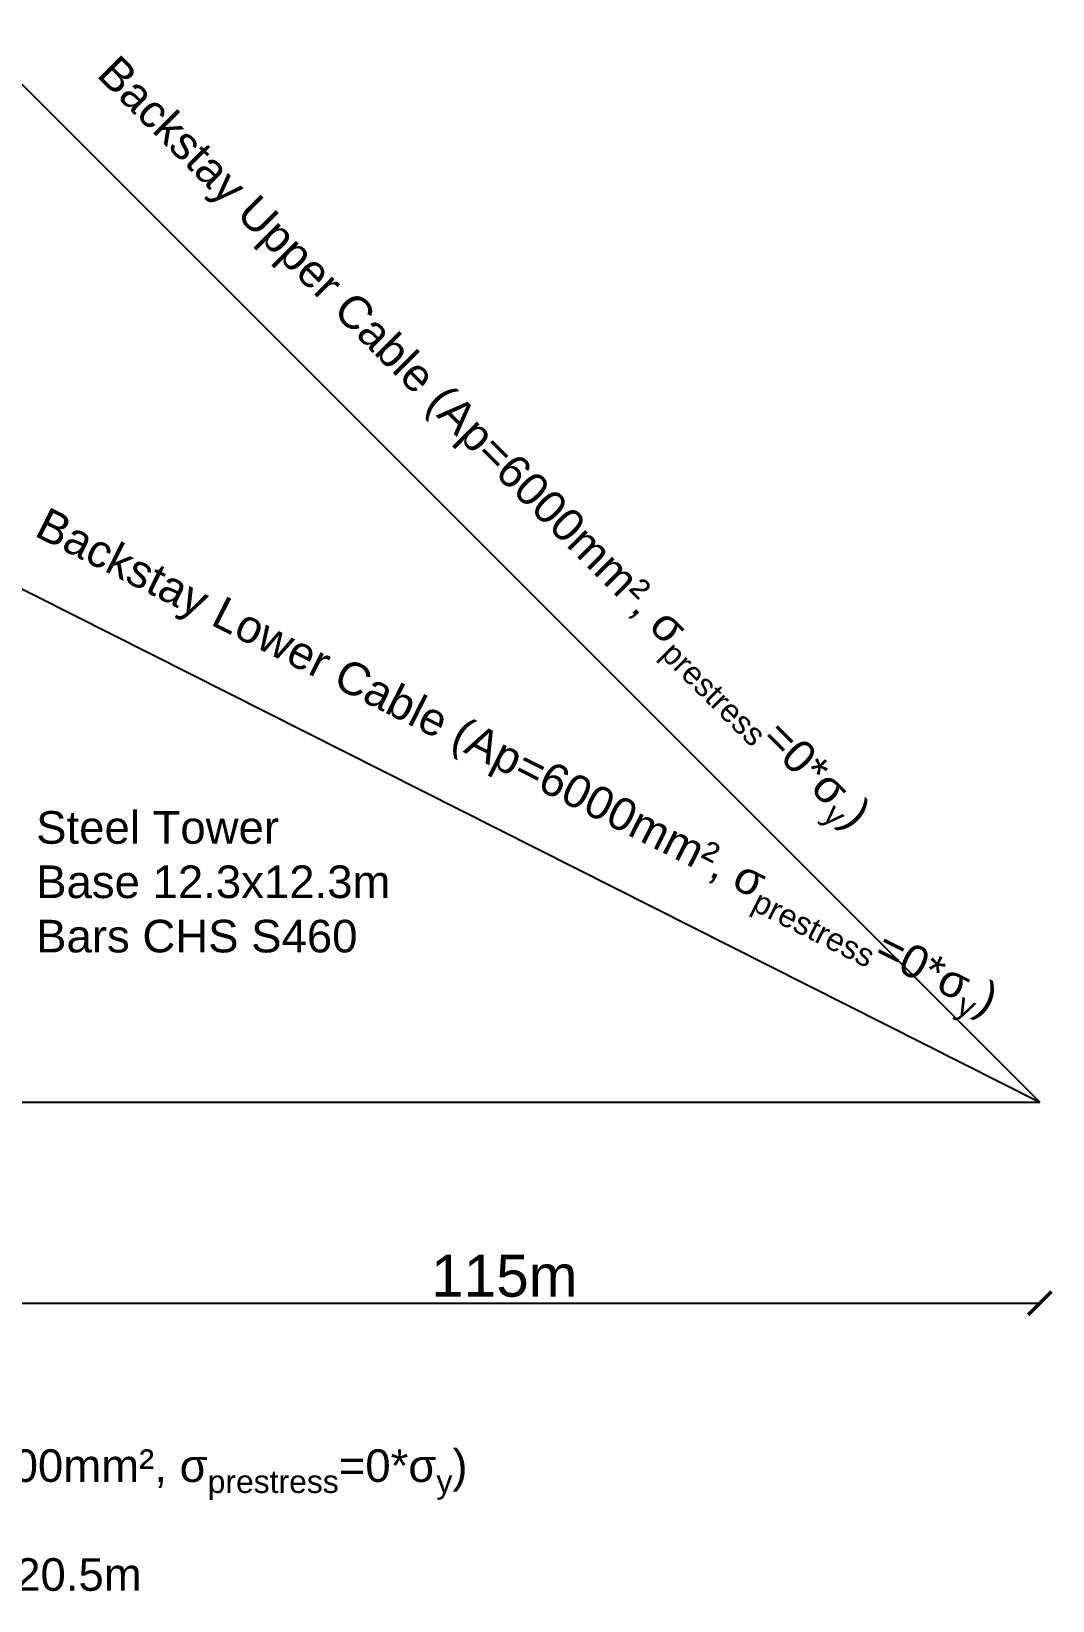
# Model space of a CAD drawing. Header units: millimetres. Extents: x 674 to 5889, y -153 to 3954.
# Drawn here: x 2102.8 to 2212.5, y 1608 to 1776.5 of the extents above; entities that cross this region are included whole.
import ezdxf

# ---------------------------------------------------------------- set-up
doc = ezdxf.new("R2010")
doc.units = ezdxf.units.MM
doc.layers.add('Dimensions', color=7, linetype='Continuous')
doc.layers.add('Ropes', color=3, linetype='Continuous')
doc.styles.get("Standard").update_dxf_attribs({"font": 'arial.ttf'})
doc.dimstyles.new('ISO-25', dxfattribs={"dimtxt": 2.5, "dimasz": 2.5, "dimexe": 1.25, "dimexo": 0.625, "dimtad": 1, "dimtxsty": 'Standard', "dimcen": 2.5, "dimadec": 0, "dimazin": 0, "dimtfac": 1, "dimtmove": 0, "dimatfit": 3, "dimfxl": 1, "dimarcsym": 0})

# ---------------------------------------------------------------- blocks, each defined once
blk = doc.blocks.new('_ArchTick')
at = {"color": 0, "linetype": 'ByBlock', "const_width": 0.15}
blk.add_lwpolyline([(-0.5, -0.5), (0.5, 0.5)], dxfattribs=at)
blk = doc.blocks.new('*D9')
at = {"layer": 'Defpoints', "color": 0, "transparency": 16777216}
for p in [(2096.07, 1661.5), (2211.07, 1661.5), (2211.07, 1639.91)]:
    blk.add_point(p, dxfattribs=at)
at = {"layer": 'Dimensions', "color": 0, "lineweight": -2, "transparency": 16777216}
blk.add_line((2096.07, 1639.91), (2211.07, 1639.91), dxfattribs=at)
at = {"layer": 'Dimensions', "color": 0, "lineweight": -2, "transparency": 16777216, "xscale": 2.5, "yscale": 2.5, "zscale": 2.5, "rotation": 180}
blk.add_blockref('_ArchTick', (2096.07, 1639.91), dxfattribs=at)
at = {"layer": 'Dimensions', "color": 0, "lineweight": -2, "transparency": 16777216, "xscale": 2.5, "yscale": 2.5, "zscale": 2.5}
blk.add_blockref('_ArchTick', (2211.07, 1639.91), dxfattribs=at)
at = {"layer": 'Dimensions', "color": 0, "transparency": 16777216, "insert": (2153.57, 1642.83), "char_height": 4.5, "attachment_point": 5}
blk.add_mtext('115m', dxfattribs=at)

msp = doc.modelspace()

# ---------------------------------------------------------------- linework, layer by layer
msp.add_line((1741.072, 1661.501), (2211.072, 1661.501))
at = {"layer": 'Ropes'}
for p in [(2096.072, 1776.501), (2096.072, 1719.494)]:
    msp.add_line(p, (2211.072, 1661.501), dxfattribs=at)

# ---------------------------------------------------------------- texts
at = {"layer": 'Dimensions', "char_height": 3.5, "attachment_point": 1}
for s, insert, rotation in [('\\A1;Backstay Upper Cable (Ap=6000mm², {\\fArial|b0|i0|c161|p34;σ\\fArial|b0|i0|c0|p34;\\H0.7x;\\S^ prestress;}=0*{\\fArial|b0|i0|c161|p34;σ\\fArial|b0|i0|c0|p34;\\H0.7x;\\S^ y;})', (2112.142, 1774.212), 315), ('\\A1;Backstay Lower Cable (Ap=6000mm², {\\fArial|b0|i0|c161|p34;σ\\fArial|b0|i0|c0|p34;\\H0.7x;\\S^ prestress;}=0*{\\fArial|b0|i0|c161|p34;σ\\fArial|b0|i0|c0|p34;\\H0.7x;\\S^ y;})', (2104.549, 1725.51), 333.23876)]:
    msp.add_mtext_dynamic_manual_height_columns(s, width=128.78186, gutter_width=12.5, heights=[0], dxfattribs=dict(at, insert=insert, rotation=rotation))
for s, insert in [('\\A1;Steel Tower\\PBase 12.3x12.3m\\PBars CHS S460', (2103.296, 1692.757)), ('\\A1;Main Structure Cables (Ap=12000mm², {\\fArial|b0|i0|c161|p34;σ\\fArial|b0|i0|c0|p34;\\H0.7x;\\S^ prestress;}=0*{\\fArial|b0|i0|c161|p34;σ\\fArial|b0|i0|c0|p34;\\H0.7x;\\S^ y;})\\PUpper Cables l=42.1m\\PCounter Cables (Gegenseile) l=20.5m', (2032.428, 1624.221))]:
    msp.add_mtext_dynamic_manual_height_columns(s, width=127.10343, gutter_width=12.5, heights=[0], dxfattribs=dict(at, insert=insert))

# ---------------------------------------------------------------- dimensions: what is measured, and where the dimension line sits
at = {"layer": 'Dimensions'}
dim = msp.add_linear_dim(base=(2211.072, 1639.906), p1=(2096.072, 1661.501), p2=(2211.072, 1661.501), dimstyle='ISO-25', override={"dimtxt": 4.5, "dimexe": 2, "dimexo": 3, "dimdec": 1, "dimpost": 'm', "dimblk1": 'ArchTick', "dimblk2": 'ArchTick', "dimsah": 1, "dimse1": 1, "dimse2": 1}, dxfattribs=at)
dim.commit()
dim.dimension.update_dxf_attribs({"geometry": '*D9', "text_midpoint": (2153.572, 1642.829)})

doc.saveas('drawing.dxf')
